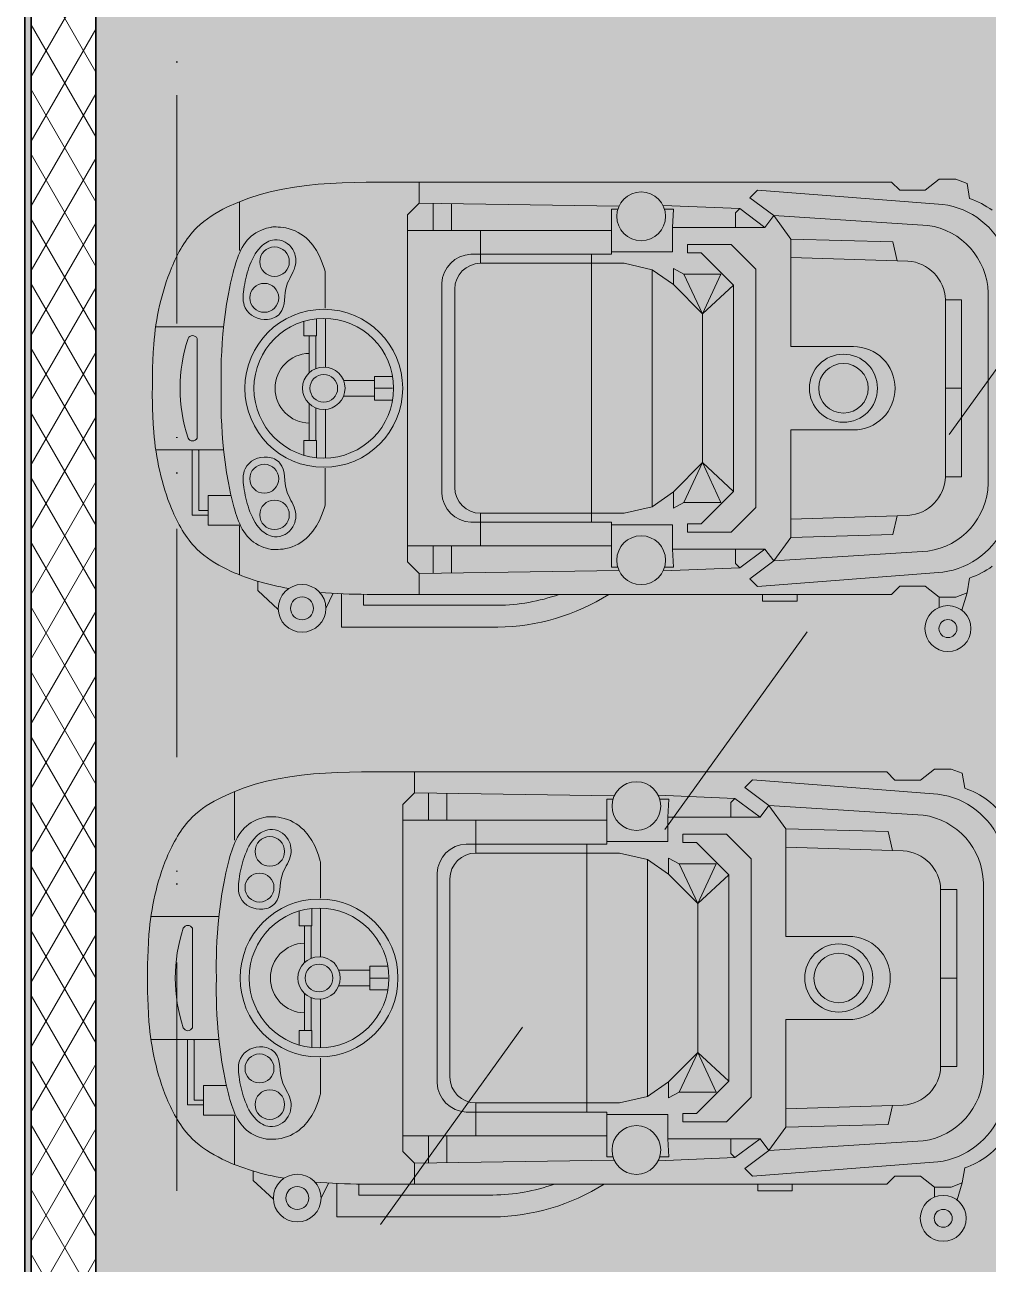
# Model space of a CAD drawing. Header units: millimetres. Extents: x -10605 to 104127, y -15987 to 52426.
# Drawn here: x -235 to 1255, y 22775 to 24690 of the extents above; entities that cross this region are included whole.
import ezdxf
from ezdxf.enums import TextEntityAlignment as Align

# ---------------------------------------------------------------- set-up
doc = ezdxf.new("R2010")
doc.units = ezdxf.units.MM
doc.header["$MEASUREMENT"] = 0
for name, pattern in [('Dot & Dashed', [670.277762, 352.777767, -176.388884, 0, -141.111112]), ('roto_dd', [752.592, 376.296, -376.296]), ('Крупный пунктир', [634.99999, 0, -634.99999])]:
    doc.linetypes.add(name, pattern=pattern)
for name, color, linetype in [('Зоны', 7, 'Continuous'), ('Металлический каркас здания', 7, 'Continuous'), ('Оси', 7, 'Continuous'), ('Стены', 7, 'Continuous'), ('Фасадные панели', 7, 'Continuous')]:
    doc.layers.add(name, color=color, linetype=linetype)
for name, color, linetype, lineweight in [('Зоны_Ном._пера__87', 154, 'Continuous', 0), ('Мебель и  оборудование_Ном._пера__200', 7, 'Continuous', 0), ('Металлический каркас здания_Ном._пера__98', 7, 'Continuous', 25), ('Оси_Ном._пера__200', 7, 'Continuous', 0), ('Паспорта Зон Archicad_Ном._пера__100', 7, 'Continuous', 9), ('Стены _Ном._пера__97', 7, 'Continuous', 35), ('Фасадные панели_Ном._пера__200', 7, 'Continuous', 0), ('Фасадные панели_Ном._пера__97', 7, 'Continuous', 35)]:
    doc.layers.add(name, color=color, linetype=linetype, lineweight=lineweight)
doc.layers.add('Мебель и  оборудование_Ном._пера__196', color=7, linetype='Continuous', lineweight=0, true_color=0xc2585858)
doc.styles.add('РЎР“Р•РќР•Р\xa0РР\xa0_РЎРўРР›Р¬_1', font='arial.ttf')

# ---------------------------------------------------------------- blocks, each defined once
blk = doc.blocks.new('Кладовая уборочного инвентаря_05_29', base_point=(2074.6, 25618))
at = {"layer": 'Зоны_Ном._пера__87', "linetype": 'Continuous', "lineweight": 0, "true_color": 0x001020}
blk.add_hatch(color=168, dxfattribs=at).paths.add_polyline_path([(4125, 28125), (-125, 28125), (-125, 22225), (4125, 22225)])
at = {"layer": 'Паспорта Зон Archicad_Ном._пера__100', "color": 7, "lineweight": 9, "style": 'РЎР“Р•РќР•Р\xa0РР\xa0_РЎРўРР›Р¬_1'}
for tag, p in [('ROOM_NUMBER', (1969.6, 26358.4)), ('ROOM_AREA', (3452.6, 22594.9))]:
    blk.add_attdef(tag, text='', height=300, dxfattribs=at).set_placement(p, align=Align.MIDDLE_CENTER)
blk = doc.blocks.new('Стена_173', base_point=(-225, 22002.5))
at = {"layer": 'Фасадные панели_Ном._пера__200', "color": 7, "linetype": 'Continuous', "lineweight": 0, "flags": 128}
for points in [[(-235, 27997.5), (-235, 22002.5)], [(-225, 22002.5), (-225, 27997.5)]]:
    blk.add_lwpolyline(points, dxfattribs=at)
blk = doc.blocks.new('Стена_174', base_point=(-225, 22002.5))
at = {"layer": 'Фасадные панели', "linetype": 'Continuous', "lineweight": 0, "true_color": 0xffffff}
blk.add_hatch(color=7, dxfattribs=at).paths.add_polyline_path([(-225, 22002.5), (-225, 27997.5), (-235, 27997.5), (-235, 22002.5)])
at = {"layer": 'Фасадные панели_Ном._пера__97', "color": 7, "linetype": 'Continuous', "lineweight": 35, "flags": 128}
for points in [[(-235, 27997.5), (-235, 22002.5)], [(-225, 22002.5), (-225, 27997.5)]]:
    blk.add_lwpolyline(points, dxfattribs=at)
blk = doc.blocks.new('Двутавp К 26020-83 27_4')
at = {"layer": 'Металлический каркас здания_Ном._пера__98', "color": 7, "linetype": 'Крупный пунктир', "lineweight": 25}
blk.add_line((0, 0), (39750, 0), dxfattribs=at)
blk = doc.blocks.new('Стена_415', base_point=(-125, -125))
at = {"layer": 'Стены', "linetype": 'Continuous', "lineweight": 0, "true_color": 0x000000}
h = blk.add_hatch(dxfattribs=at)
h.set_pattern_fill('Batt_Insulation__3_', color=18, style=0, pattern_type=2)
h.set_pattern_definition([(60, (0, 0), (-43.30127, 25), []), (120, (0, 0), (43.30127, 25), [])])
h.paths.add_polyline_path([(-125, 22125), (-125, 28225), (-225, 28225), (-225, 22125)])
at = {"layer": 'Стены _Ном._пера__97', "color": 7, "linetype": 'Continuous', "lineweight": 35, "flags": 128}
for points in [[(-225, 40225), (-225, 21150)], [(-125, 22225), (-125, 28125)]]:
    blk.add_lwpolyline(points, dxfattribs=at)
blk = doc.blocks.new('Стандартный Маркер Сетки_4')
at = {"layer": 'Оси_Ном._пера__200', "color": 7, "linetype": 'Dot & Dashed', "lineweight": 0}
blk.add_line((0, 0), (55187, 0), dxfattribs=at)
at = {"layer": 'Оси_Ном._пера__200', "color": 7, "lineweight": 0, "style": 'РЎР“Р•РќР•Р\xa0РР\xa0_РЎРўРР›Р¬_1'}
blk.add_attdef('AC_MarkerText_1', text='', height=300, rotation=90, dxfattribs=at).set_placement((55368.5, -68.6), align=Align.TOP_CENTER)

msp = doc.modelspace()

# ---------------------------------------------------------------- linework, layer by layer
at = {"layer": 'Зоны_Ном._пера__87', "color": 154, "linetype": 'Continuous', "lineweight": 0, "flags": 128}
msp.add_lwpolyline([(4125, 28125.00005), (-125, 28125.00005), (-125, 22225.00005), (4125, 22225.00005)], close=True, dxfattribs=at)
at = {"layer": 'Мебель и  оборудование_Ном._пера__196', "color": 251, "linetype": 'Continuous', "lineweight": 0, "true_color": 0x585858}
for p, q in [((367.9712, 24446.87088), (1105.40462, 24446.87088)), ((374.90811, 24414.50839), (374.90811, 24446.87088)), ((1105.40462, 24446.87088), (1118.01449, 24434.26101)), ((1157.61768, 24434.26101), (1179.10953, 24451.27022)), ((1179.10953, 24451.27022), (1205.00996, 24451.27022)), ((1205.00996, 24451.27022), (1222.09322, 24444.65734)), ((1222.09322, 24444.65734), (1225.95073, 24421.51227)), ((886.01395, 24422.63659), (897.89454, 24434.51718)), ((923.2008, 24395.01207), (886.01395, 24422.63659)), ((897.89454, 24434.51718), (1184.51048, 24412.42264)), ((1118.01449, 24434.26101), (1157.61768, 24434.26101)), ((96.85429, 24341.07251), (96.85429, 24416.54026)), ((356.90639, 24396.50667), (374.90811, 24414.50839)), ((683.93778, 24409.75601), (374.90811, 24414.50839)), ((396.53254, 24414.17584), (396.53254, 24371.9834)), ((425.10915, 24371.9834), (425.10915, 24413.73638)), ((672.25448, 24404.80293), (672.25448, 24339.16386)), ((682.07084, 24404.80293), (672.25448, 24404.80293)), ((752.01017, 24410.6505), (870.52629, 24405.85032)), ((768.16155, 24404.80293), (754.30245, 24404.80293)), ((766.76351, 24376.78117), (768.16155, 24404.80293)), ((870.52629, 24405.85032), (863.9987, 24399.32273)), ((909.65784, 24376.78117), (870.52629, 24405.85032)), ((356.90639, 24371.9834), (356.90639, 24396.50667)), ((863.9987, 24399.32273), (863.9987, 24376.78117)), ((923.2008, 24395.01207), (909.65784, 24376.78117)), ((1161.60286, 24379.95678), (923.2008, 24395.01207)), ((949.46295, 24358.85308), (923.2008, 24395.01207)), ((672.25448, 24371.9834), (356.90639, 24371.9834)), ((356.90639, 24371.9834), (356.90639, 24128.26184)), ((469.79412, 24321.35682), (469.79412, 24371.9834)), ((909.65784, 24376.78117), (766.76351, 24376.78117)), ((766.76351, 24339.16386), (766.76351, 24376.78117)), ((789.84771, 24337.55105), (789.84771, 24350.60229)), ((789.84771, 24350.60229), (857.35416, 24350.60229)), ((857.35416, 24350.60229), (895.60781, 24312.34864)), ((949.46295, 24192.55259), (949.46295, 24358.85308)), ((1107.30187, 24354.46742), (949.46295, 24358.85308)), ((1114.27123, 24325.29512), (1107.30187, 24354.46742)), ((454.81853, 24335.38097), (672.25448, 24335.38097)), ((641.54089, 24335.38097), (641.54089, 24128.26184)), ((672.25448, 24339.16386), (766.76351, 24339.16386)), ((672.25448, 24335.38097), (672.25448, 24339.16386)), ((810.99973, 24337.55105), (789.84771, 24337.55105)), ((860.9545, 24287.59628), (810.99973, 24337.55105)), ((949.46295, 24330.40883), (1130.76647, 24324.7833)), ((691.90147, 24321.35682), (469.79412, 24321.35682)), ((735.13534, 24311.45991), (691.90147, 24321.35682)), ((767.95142, 24288.54074), (735.13534, 24311.45991)), ((735.14645, 24128.26184), (735.14645, 24311.45991)), ((767.95142, 24288.54074), (767.95142, 24313.54347)), ((767.95142, 24313.54347), (784.09901, 24304.68833)), ((895.60781, 24312.34864), (895.60781, 24128.26184)), ((229.58653, 24251.87828), (229.58653, 24307.64411)), ((409.89176, 24128.26184), (409.89176, 24290.4542)), ((813.26886, 24243.2233), (767.95142, 24288.54074)), ((784.09901, 24304.68833), (813.26886, 24243.2233)), ((784.09901, 24304.68833), (841.39692, 24304.68833)), ((841.39692, 24304.68833), (813.26886, 24243.2233)), ((429.81757, 24281.38027), (429.81757, 24128.26184)), ((813.26886, 24243.2233), (860.9545, 24287.59628)), ((860.9545, 24128.26184), (860.9545, 24287.59628)), ((1254.78411, 24128.26184), (1254.78411, 24275.57774)), ((1188.65535, 24128.26184), (1188.65535, 24265.10735)), ((1188.65535, 24265.10735), (1213.45363, 24265.10735)), ((1213.45363, 24265.10735), (1213.45363, 24128.26184)), ((196.74799, 24209.13409), (196.74799, 24231.84659)), ((216.18381, 24235.70052), (216.18381, 24209.13409)), ((229.80664, 24160.99591), (229.80664, 24236.25604)), ((813.26886, 24128.26184), (813.26886, 24243.2233)), ((72.49736, 24223.37134), (-32.81322, 24223.37134)), ((31.52599, 24128.26184), (31.52599, 24205.16244)), ((216.18381, 24209.13409), (196.74799, 24209.13409)), ((204.88795, 24209.13409), (204.88795, 24152.16012)), ((215.20826, 24209.13409), (204.88795, 24209.13409)), ((215.20826, 24158.74182), (215.20826, 24209.13409)), ((1046.43759, 24192.55259), (949.46295, 24192.55259)), ((257.82696, 24140.47067), (305.7597, 24140.47067)), ((305.7597, 24128.26184), (305.7597, 24146.65344)), ((305.7597, 24146.65344), (333.83189, 24146.65344)), ((305.7597, 24140.47067), (305.7597, 24128.26184)), ((31.52599, 24128.26184), (31.52599, 24051.36124)), ((333.83189, 24128.26184), (305.7597, 24128.26184)), ((305.7597, 24116.053), (305.7597, 24128.26184)), ((333.83189, 24128.26184), (305.7597, 24128.26184)), ((305.7597, 24128.26184), (305.7597, 24109.87024)), ((356.90639, 23884.54028), (356.90639, 24128.26184)), ((409.89176, 24128.26184), (409.89176, 23966.06948)), ((429.81757, 23975.14341), (429.81757, 24128.26184)), ((641.54089, 23921.1427), (641.54089, 24128.26184)), ((735.14645, 24128.26184), (735.14645, 23945.06377)), ((813.26886, 24128.26184), (813.26886, 24013.30037)), ((860.9545, 24128.26184), (860.9545, 23968.9274)), ((895.60781, 23944.17503), (895.60781, 24128.26184)), ((1213.45363, 24128.26184), (1188.65535, 24128.26184)), ((1188.65535, 24128.26184), (1188.65535, 23991.41633)), ((1213.45363, 24128.26184), (1188.65535, 24128.26184)), ((1213.45363, 23991.41633), (1213.45363, 24128.26184)), ((1254.78411, 24128.26184), (1254.78411, 23980.94594)), ((204.88795, 24047.38959), (204.88795, 24104.36355)), ((215.20826, 24097.78185), (215.20826, 24047.38959)), ((257.82696, 24116.053), (305.7597, 24116.053)), ((305.7597, 24109.87024), (333.83189, 24109.87024)), ((229.80664, 24095.52777), (229.80664, 24020.26764)), ((1046.43759, 24063.97109), (949.46295, 24063.97109)), ((949.46295, 24063.97109), (949.46295, 23897.6706)), ((216.18381, 24047.38959), (196.74799, 24047.38959)), ((196.74799, 24047.38959), (196.74799, 24024.67708)), ((215.20826, 24047.38959), (204.88795, 24047.38959)), ((216.18381, 24020.82316), (216.18381, 24047.38959)), ((72.49736, 24033.15234), (-32.81322, 24033.15234)), ((23.89707, 24033.15234), (23.89707, 23932.09601)), ((34.38721, 24032.29501), (32.21684, 24033.15234)), ((34.38721, 23939.46191), (34.38721, 24032.29501)), ((229.58653, 24004.6454), (229.58653, 23948.87956)), ((813.26886, 24013.30037), (767.95142, 23967.98293)), ((784.09901, 23951.83534), (813.26886, 24013.30037)), ((813.26886, 24013.30037), (860.9545, 23968.9274)), ((841.39692, 23951.83534), (813.26886, 24013.30037)), ((1188.65535, 23991.41633), (1213.45363, 23991.41633)), ((767.95142, 23967.98293), (735.13534, 23945.06377)), ((767.95142, 23967.98293), (767.95142, 23942.98021)), ((860.9545, 23968.9274), (810.99973, 23918.97263)), ((84.00608, 23962.38217), (48.85638, 23962.38217)), ((48.85638, 23962.38217), (48.85638, 23916.54166)), ((735.13534, 23945.06377), (691.90147, 23935.16686)), ((767.95142, 23942.98021), (784.09901, 23951.83534)), ((784.09901, 23951.83534), (841.39692, 23951.83534)), ((857.35416, 23905.92138), (895.60781, 23944.17503)), ((23.89707, 23932.09601), (48.49465, 23932.09601)), ((48.85638, 23939.46191), (34.38721, 23939.46191)), ((691.90147, 23935.16686), (469.79412, 23935.16686)), ((469.79412, 23935.16686), (469.79412, 23884.54028)), ((949.46295, 23926.11484), (1130.76647, 23931.74038)), ((1114.27123, 23931.22856), (1107.30187, 23902.05626)), ((48.85638, 23916.54166), (96.85429, 23916.54166)), ((96.85429, 23915.45117), (96.85429, 23839.98341)), ((454.81853, 23921.1427), (672.25448, 23921.1427)), ((672.25448, 23921.1427), (672.25448, 23917.35982)), ((672.25448, 23851.72075), (672.25448, 23917.35982)), ((672.25448, 23917.35982), (766.76351, 23917.35982)), ((766.76351, 23917.35982), (766.76351, 23879.74251)), ((810.99973, 23918.97263), (789.84771, 23918.97263)), ((789.84771, 23918.97263), (789.84771, 23905.92138)), ((789.84771, 23905.92138), (857.35416, 23905.92138)), ((949.46295, 23897.6706), (923.2008, 23861.5116)), ((1107.30187, 23902.05626), (949.46295, 23897.6706)), ((672.25448, 23884.54028), (356.90639, 23884.54028)), ((356.90639, 23884.54028), (356.90639, 23860.017)), ((396.53254, 23842.34783), (396.53254, 23884.54028)), ((425.10915, 23884.54028), (425.10915, 23842.7873)), ((909.65784, 23879.74251), (766.76351, 23879.74251)), ((766.76351, 23879.74251), (768.16155, 23851.72075)), ((863.9987, 23857.20095), (863.9987, 23879.74251)), ((909.65784, 23879.74251), (870.52629, 23850.67336)), ((923.2008, 23861.5116), (909.65784, 23879.74251)), ((1161.60286, 23876.56689), (923.2008, 23861.5116)), ((356.90639, 23860.017), (374.90811, 23842.01528)), ((682.07084, 23851.72075), (672.25448, 23851.72075)), ((752.01017, 23845.87317), (870.52629, 23850.67336)), ((768.16155, 23851.72075), (754.30245, 23851.72075)), ((870.52629, 23850.67336), (863.9987, 23857.20095)), ((923.2008, 23861.5116), (886.01395, 23833.88709)), ((125.5346, 23815.52356), (125.5346, 23829.95578)), ((683.93778, 23846.76767), (374.90811, 23842.01528)), ((374.90811, 23842.01528), (374.90811, 23809.65279)), ((886.01395, 23833.88709), (897.89454, 23822.0065)), ((897.89454, 23822.0065), (1184.51048, 23844.10104)), ((1222.09322, 23811.86634), (1225.95073, 23835.0114)), ((156.93746, 23786.24545), (125.5346, 23815.52356)), ((241.8276, 23811.3612), (230.62592, 23788.13203)), ((254.93129, 23810.71327), (254.93129, 23759.11101)), ((288.66459, 23809.79565), (288.66459, 23792.84432)), ((1105.40462, 23809.65279), (1118.01449, 23822.26266)), ((1118.01449, 23822.26266), (1157.61768, 23822.26266)), ((1157.61768, 23822.26266), (1179.10953, 23805.25346)), ((1205.00996, 23805.25346), (1222.09322, 23811.86634)), ((1222.09322, 23811.86634), (1213.97507, 23785.26295)), ((288.66459, 23792.84432), (496.37365, 23792.84432)), ((367.9712, 23809.65279), (1105.40462, 23809.65279)), ((906.00792, 23799.19432), (906.00792, 23809.65279)), ((906.00792, 23809.65279), (959.18842, 23809.65279)), ((959.18842, 23799.19432), (906.00792, 23799.19432)), ((959.18842, 23809.65279), (959.18842, 23799.19432)), ((1179.10953, 23805.25346), (1205.00996, 23805.25346)), ((1179.10953, 23805.25346), (1179.10953, 23789.73619)), ((254.93129, 23759.11101), (496.56232, 23759.11101)), ((360.64482, 23535.41714), (1098.07824, 23535.41714)), ((367.58173, 23503.05464), (367.58173, 23535.41714)), ((878.68757, 23511.18284), (890.56816, 23523.06343)), ((890.56816, 23523.06343), (1177.1841, 23500.96889)), ((1098.07824, 23535.41714), (1110.68811, 23522.80727)), ((1110.68811, 23522.80727), (1150.2913, 23522.80727)), ((1150.2913, 23522.80727), (1171.78315, 23539.81647)), ((1171.78315, 23539.81647), (1197.68358, 23539.81647)), ((1197.68358, 23539.81647), (1214.76684, 23533.20359)), ((1214.76684, 23533.20359), (1218.62435, 23510.05853)), ((89.52791, 23429.61876), (89.52791, 23505.08651)), ((915.87442, 23483.55832), (878.68757, 23511.18284)), ((349.58001, 23485.05293), (367.58173, 23503.05464)), ((349.58001, 23460.52965), (349.58001, 23485.05293)), ((676.6114, 23498.30226), (367.58173, 23503.05464)), ((389.20616, 23502.72209), (389.20616, 23460.52965)), ((417.78277, 23460.52965), (417.78277, 23502.28263)), ((664.92811, 23493.34918), (664.92811, 23427.71011)), ((674.74446, 23493.34918), (664.92811, 23493.34918)), ((744.68379, 23499.19675), (863.19991, 23494.39657)), ((760.83517, 23493.34918), (746.97607, 23493.34918)), ((759.43713, 23465.32742), (760.83517, 23493.34918)), ((863.19991, 23494.39657), (856.67233, 23487.86898)), ((856.67233, 23487.86898), (856.67233, 23465.32742)), ((902.33147, 23465.32742), (863.19991, 23494.39657)), ((902.33147, 23465.32742), (759.43713, 23465.32742)), ((759.43713, 23427.71011), (759.43713, 23465.32742)), ((915.87442, 23483.55832), (902.33147, 23465.32742)), ((1154.27649, 23468.50304), (915.87442, 23483.55832)), ((942.13657, 23447.39933), (915.87442, 23483.55832)), ((664.92811, 23460.52965), (349.58001, 23460.52965)), ((349.58001, 23460.52965), (349.58001, 23216.80809)), ((462.46774, 23409.90307), (462.46774, 23460.52965)), ((942.13657, 23281.09884), (942.13657, 23447.39933)), ((1099.97549, 23443.01367), (942.13657, 23447.39933)), ((664.92811, 23427.71011), (759.43713, 23427.71011)), ((664.92811, 23423.92722), (664.92811, 23427.71011)), ((782.52133, 23426.0973), (782.52133, 23439.14854)), ((782.52133, 23439.14854), (850.02778, 23439.14854)), ((850.02778, 23439.14854), (888.28143, 23400.89489)), ((1106.94486, 23413.84137), (1099.97549, 23443.01367)), ((447.49215, 23423.92722), (664.92811, 23423.92722)), ((684.57509, 23409.90307), (462.46774, 23409.90307)), ((634.21451, 23423.92722), (634.21451, 23216.80809)), ((727.80896, 23400.00616), (684.57509, 23409.90307)), ((803.67335, 23426.0973), (782.52133, 23426.0973)), ((853.62812, 23376.14253), (803.67335, 23426.0973)), ((942.13657, 23418.95508), (1123.44009, 23413.32955)), ((222.26016, 23340.42453), (222.26016, 23396.19036)), ((760.62504, 23377.08699), (727.80896, 23400.00616)), ((727.82007, 23216.80809), (727.82007, 23400.00616)), ((760.62504, 23377.08699), (760.62504, 23402.08972)), ((760.62504, 23402.08972), (776.77263, 23393.23459)), ((776.77263, 23393.23459), (805.94248, 23331.76955)), ((776.77263, 23393.23459), (834.07055, 23393.23459)), ((834.07055, 23393.23459), (805.94248, 23331.76955)), ((888.28143, 23400.89489), (888.28143, 23216.80809)), ((402.56538, 23216.80809), (402.56538, 23379.00045)), ((422.49119, 23369.92652), (422.49119, 23216.80809)), ((805.94248, 23331.76955), (760.62504, 23377.08699)), ((805.94248, 23331.76955), (853.62812, 23376.14253)), ((853.62812, 23216.80809), (853.62812, 23376.14253)), ((1181.32897, 23216.80809), (1181.32897, 23353.6536)), ((1181.32897, 23353.6536), (1206.12725, 23353.6536)), ((1206.12725, 23353.6536), (1206.12725, 23216.80809)), ((1247.45773, 23216.80809), (1247.45773, 23364.12399)), ((805.94248, 23216.80809), (805.94248, 23331.76955)), ((65.17098, 23311.91759), (-40.1396, 23311.91759)), ((189.42161, 23297.68034), (189.42161, 23320.39285)), ((208.85743, 23324.24677), (208.85743, 23297.68034)), ((222.48026, 23249.54216), (222.48026, 23324.80229)), ((24.19961, 23216.80809), (24.19961, 23293.70869)), ((208.85743, 23297.68034), (189.42161, 23297.68034)), ((197.56157, 23297.68034), (197.56157, 23240.70637)), ((207.88188, 23297.68034), (197.56157, 23297.68034)), ((207.88188, 23247.28808), (207.88188, 23297.68034)), ((1039.11121, 23281.09884), (942.13657, 23281.09884)), ((298.43332, 23216.80809), (298.43332, 23235.19969)), ((298.43332, 23235.19969), (326.50551, 23235.19969)), ((24.19961, 23216.80809), (24.19961, 23139.90749)), ((250.50058, 23229.01692), (298.43332, 23229.01692)), ((298.43332, 23229.01692), (298.43332, 23216.80809)), ((326.50551, 23216.80809), (298.43332, 23216.80809)), ((298.43332, 23204.59926), (298.43332, 23216.80809)), ((326.50551, 23216.80809), (298.43332, 23216.80809)), ((298.43332, 23216.80809), (298.43332, 23198.41649)), ((349.58001, 22973.08653), (349.58001, 23216.80809)), ((402.56538, 23216.80809), (402.56538, 23054.61573)), ((422.49119, 23063.68966), (422.49119, 23216.80809)), ((634.21451, 23009.68896), (634.21451, 23216.80809)), ((727.82007, 23216.80809), (727.82007, 23033.61002)), ((805.94248, 23216.80809), (805.94248, 23101.84663)), ((853.62812, 23216.80809), (853.62812, 23057.47365)), ((888.28143, 23032.72129), (888.28143, 23216.80809)), ((1206.12725, 23216.80809), (1181.32897, 23216.80809)), ((1181.32897, 23216.80809), (1181.32897, 23079.96258)), ((1206.12725, 23216.80809), (1181.32897, 23216.80809)), ((1206.12725, 23079.96258), (1206.12725, 23216.80809)), ((1247.45773, 23216.80809), (1247.45773, 23069.49219)), ((250.50058, 23204.59926), (298.43332, 23204.59926)), ((298.43332, 23198.41649), (326.50551, 23198.41649)), ((197.56157, 23135.93584), (197.56157, 23192.90981)), ((207.88188, 23186.3281), (207.88188, 23135.93584)), ((222.48026, 23184.07402), (222.48026, 23108.81389)), ((1039.11121, 23152.51734), (942.13657, 23152.51734)), ((942.13657, 23152.51734), (942.13657, 22986.21685)), ((65.17098, 23121.69859), (-40.1396, 23121.69859)), ((16.57069, 23121.69859), (16.57069, 23020.64227)), ((27.06083, 23120.84126), (24.89046, 23121.69859)), ((27.06083, 23028.00816), (27.06083, 23120.84126)), ((208.85743, 23135.93584), (189.42161, 23135.93584)), ((189.42161, 23135.93584), (189.42161, 23113.22333)), ((207.88188, 23135.93584), (197.56157, 23135.93584)), ((208.85743, 23109.36941), (208.85743, 23135.93584)), ((805.94248, 23101.84663), (760.62504, 23056.52919)), ((776.77263, 23040.38159), (805.94248, 23101.84663)), ((805.94248, 23101.84663), (853.62812, 23057.47365)), ((834.07055, 23040.38159), (805.94248, 23101.84663)), ((222.26016, 23093.19165), (222.26016, 23037.42582)), ((1181.32897, 23079.96258), (1206.12725, 23079.96258)), ((76.67971, 23050.92842), (41.53, 23050.92842)), ((41.53, 23050.92842), (41.53, 23005.08791)), ((760.62504, 23056.52919), (727.80896, 23033.61002)), ((760.62504, 23056.52919), (760.62504, 23031.52646)), ((853.62812, 23057.47365), (803.67335, 23007.51888)), ((41.53, 23028.00816), (27.06083, 23028.00816)), ((727.80896, 23033.61002), (684.57509, 23023.71311)), ((760.62504, 23031.52646), (776.77263, 23040.38159)), ((776.77263, 23040.38159), (834.07055, 23040.38159)), ((850.02778, 22994.46763), (888.28143, 23032.72129)), ((16.57069, 23020.64227), (41.16827, 23020.64227)), ((447.49215, 23009.68896), (664.92811, 23009.68896)), ((684.57509, 23023.71311), (462.46774, 23023.71311)), ((462.46774, 23023.71311), (462.46774, 22973.08653)), ((664.92811, 23009.68896), (664.92811, 23005.90607)), ((664.92811, 22940.267), (664.92811, 23005.90607)), ((664.92811, 23005.90607), (759.43713, 23005.90607)), ((759.43713, 23005.90607), (759.43713, 22968.28876)), ((803.67335, 23007.51888), (782.52133, 23007.51888)), ((782.52133, 23007.51888), (782.52133, 22994.46763)), ((942.13657, 23014.66109), (1123.44009, 23020.28663)), ((1106.94486, 23019.77481), (1099.97549, 22990.60251)), ((41.53, 23005.08791), (89.52791, 23005.08791)), ((89.52791, 23003.99742), (89.52791, 22928.52967)), ((782.52133, 22994.46763), (850.02778, 22994.46763)), ((942.13657, 22986.21685), (915.87442, 22950.05786)), ((1099.97549, 22990.60251), (942.13657, 22986.21685)), ((664.92811, 22973.08653), (349.58001, 22973.08653)), ((349.58001, 22973.08653), (349.58001, 22948.56325)), ((389.20616, 22930.89408), (389.20616, 22973.08653)), ((417.78277, 22973.08653), (417.78277, 22931.33355)), ((902.33147, 22968.28876), (759.43713, 22968.28876)), ((759.43713, 22968.28876), (760.83517, 22940.267)), ((856.67233, 22945.7472), (856.67233, 22968.28876)), ((902.33147, 22968.28876), (863.19991, 22939.21961)), ((915.87442, 22950.05786), (902.33147, 22968.28876)), ((349.58001, 22948.56325), (367.58173, 22930.56154)), ((915.87442, 22950.05786), (878.68757, 22922.43334)), ((1154.27649, 22965.11314), (915.87442, 22950.05786)), ((676.6114, 22935.31392), (367.58173, 22930.56154)), ((367.58173, 22930.56154), (367.58173, 22898.19904)), ((674.74446, 22940.267), (664.92811, 22940.267)), ((744.68379, 22934.41942), (863.19991, 22939.21961)), ((760.83517, 22940.267), (746.97607, 22940.267)), ((863.19991, 22939.21961), (856.67233, 22945.7472)), ((890.56816, 22910.55275), (1177.1841, 22932.64729)), ((118.20822, 22904.06981), (118.20822, 22918.50203)), ((878.68757, 22922.43334), (890.56816, 22910.55275)), ((1098.07824, 22898.19904), (1110.68811, 22910.80891)), ((1110.68811, 22910.80891), (1150.2913, 22910.80891)), ((1150.2913, 22910.80891), (1171.78315, 22893.79971)), ((1214.76684, 22900.41259), (1218.62435, 22923.55765)), ((149.61108, 22874.7917), (118.20822, 22904.06981)), ((234.50122, 22899.90745), (223.29954, 22876.67828)), ((247.60491, 22899.25952), (247.60491, 22847.65726)), ((281.33822, 22898.3419), (281.33822, 22881.39057)), ((360.64482, 22898.19904), (1098.07824, 22898.19904)), ((898.68154, 22887.74057), (898.68154, 22898.19904)), ((898.68154, 22898.19904), (951.86204, 22898.19904)), ((951.86204, 22898.19904), (951.86204, 22887.74057)), ((1171.78315, 22893.79971), (1197.68358, 22893.79971)), ((1171.78315, 22893.79971), (1171.78315, 22878.28244)), ((1197.68358, 22893.79971), (1214.76684, 22900.41259)), ((1214.76684, 22900.41259), (1206.64869, 22873.8092)), ((281.33822, 22881.39057), (489.04727, 22881.39057)), ((951.86204, 22887.74057), (898.68154, 22887.74057)), ((247.60491, 22847.65726), (489.23594, 22847.65726))]:
    msp.add_line(p, q, dxfattribs=at)
for centre, radius in [((718.18665, 24394.0184), 37.69161), ((151.26528, 24323.87177), 22.84548), ((135.33112, 24268.02635), 22.3912), ((227.38778, 24128.26184), 122.0348), ((227.38778, 24128.26184), 122.0348), ((227.38778, 24128.26184), 108.02129), ((227.38778, 24128.26184), 108.02129), ((1031.03532, 24128.26184), 52.63401), ((1031.03532, 24128.26184), 52.63401), ((1031.03532, 24128.26184), 38.31959), ((1031.03532, 24128.26184), 38.31959), ((135.33112, 23988.49733), 22.3912), ((151.26528, 23932.65191), 22.84548), ((718.18665, 23862.50527), 37.69161), ((193.75754, 23788.13203), 36.86838), ((193.75754, 23788.13203), 17.69852), ((1192.61364, 23756.87858), 35.52441), ((1192.61364, 23756.87858), 13.86793), ((710.86027, 23482.56465), 37.69161), ((143.9389, 23412.41802), 22.84548), ((128.00474, 23356.5726), 22.3912), ((220.0614, 23216.80809), 122.0348), ((220.0614, 23216.80809), 122.0348), ((220.0614, 23216.80809), 108.02129), ((220.0614, 23216.80809), 108.02129), ((1023.70894, 23216.80809), 52.63401), ((1023.70894, 23216.80809), 52.63401), ((1023.70894, 23216.80809), 38.31959), ((1023.70894, 23216.80809), 38.31959), ((128.00474, 23077.04358), 22.3912), ((143.9389, 23021.19816), 22.84548), ((710.86027, 22951.05153), 37.69161), ((186.43116, 22876.67828), 36.86838), ((186.43116, 22876.67828), 17.69852), ((1185.28726, 22845.42483), 35.52441), ((1185.28726, 22845.42483), 13.86793)]:
    msp.add_circle(centre, radius, dxfattribs=at)
for centre, radius, start, end in [((1168.79009, 24291.44329), 121.99645, 21.65371595, 82.59631675), ((1182.47209, 24293.89742), 134.81819, 54.26055719, 71.18591605), ((1146.6757, 24272.84912), 108.14284, 1.44582074, 82.06602183), ((457.16334, 24288.10939), 47.3297, 92.83970995, 177.16029005), ((469.84767, 24281.32672), 40.03014, 90.07664418, 179.92335582), ((1126.73816, 24262.95999), 61.95441, 1.98629288, 86.27197332), ((251.56411, 24128.28152), 246.44435, 161.82257537, 180.00457486), ((24.47227, 24201.89035), 7.7757, 24.8857009, 155.1142991), ((205.99138, 24128.26184), 53.92343, 91.17251608, 180), ((1046.86772, 24128.69197), 63.86207, 359.61409179, 90.38590821), ((227.38778, 24128.26184), 32.82332, 0, 180), ((227.38778, 24128.26184), 21.3964, 0, 180), ((251.56411, 24128.24216), 246.44435, 179.99542514, 198.17742463), ((205.99138, 24128.26184), 53.92343, 180, 268.82748392), ((227.38778, 24128.26184), 32.82332, 180, 0), ((227.38778, 24128.26184), 21.3964, 180, 0), ((1046.86772, 24127.83171), 63.86207, 269.61409179, 0.38590821), ((24.47227, 24054.63332), 7.7757, 204.8857009, 335.1142991), ((1126.73816, 23993.56369), 61.95441, 273.72802668, 358.01370712), ((457.16334, 23968.41428), 47.3297, 182.83970995, 267.16029005), ((469.84767, 23975.19696), 40.03014, 180.07664418, 269.92335582), ((1146.6757, 23983.67456), 108.14284, 277.93397817, 358.55417926), ((1168.79009, 23965.08039), 121.99645, 277.40368325, 338.34628405), ((1182.47209, 23962.62626), 134.81819, 288.81408395, 305.73944281), ((492.97621, 24088.34761), 295.52282, 270.65870851, 289.42858274), ((492.97621, 24088.34761), 329.25613, 270.62405319, 302.17369199), ((1175.14571, 23382.44367), 134.81819, 54.26055719, 71.18591605), ((1161.46372, 23379.98954), 121.99645, 21.65371595, 82.59631675), ((1194.63147, 23412.94717), 98.69771, 24.8345528, 53.09894119), ((1139.34932, 23361.39537), 108.14284, 1.44582074, 82.06602183), ((449.83696, 23376.65564), 47.3297, 92.83970995, 177.16029005), ((462.52129, 23369.87297), 40.03014, 90.07664418, 179.92335582), ((1119.41178, 23351.50624), 61.95441, 1.98629288, 86.27197332), ((244.23773, 23216.82777), 246.44435, 161.82257537, 180.00457486), ((17.14589, 23290.4366), 7.7757, 24.8857009, 155.1142991), ((1039.54134, 23217.23822), 63.86207, 359.61409179, 90.38590821), ((198.665, 23216.80809), 53.92343, 91.17251608, 180), ((220.0614, 23216.80809), 32.82332, 0, 180), ((220.0614, 23216.80809), 21.3964, 0, 180), ((244.23773, 23216.78841), 246.44435, 179.99542514, 198.17742463), ((198.665, 23216.80809), 53.92343, 180, 268.82748392), ((220.0614, 23216.80809), 32.82332, 180, 0), ((220.0614, 23216.80809), 21.3964, 180, 0), ((1039.54134, 23216.37796), 63.86207, 269.61409179, 0.38590821), ((17.14589, 23143.17958), 7.7757, 204.8857009, 335.1142991), ((462.52129, 23063.74321), 40.03014, 180.07664418, 269.92335582), ((1119.41178, 23082.10994), 61.95441, 273.72802668, 358.01370712), ((1139.34932, 23072.22081), 108.14284, 277.93397817, 358.55417926), ((449.83696, 23056.96054), 47.3297, 182.83970995, 267.16029005), ((1161.46372, 23053.62664), 121.99645, 277.40368325, 338.34628405), ((1194.63147, 23020.66901), 98.69771, 306.90105881, 335.1654472), ((1175.14571, 23051.17251), 134.81819, 288.81408395, 305.73944281), ((485.64983, 23176.89386), 295.52282, 270.65870851, 289.42858274), ((485.64983, 23176.89386), 329.25613, 270.62405319, 302.17369199)]:
    msp.add_arc(centre, radius, start, end, dxfattribs=at)
for points, knots in [([(-37.6838, 24128.39981), (-37.6838, 24128.39981), (-38.30007, 24162.34176), (-35.57452, 24196.12035), (-32.29948, 24236.70889), (-23.712, 24276.70029), (-8.07189, 24314.25663), (1.49417, 24337.22745), (13.74313, 24359.21474), (31.30687, 24376.76259), (44.56777, 24390.0115), (60.6935, 24399.80328), (77.56128, 24408.01558), (166.28732, 24451.21302), (268.53391, 24446.74132), (367.9712, 24446.87088)], [0, 0, 0, 0, 1, 1, 1, 2, 2, 2, 3, 3, 3, 4, 4, 4, 5, 5, 5, 5]), ([(146.58912, 24377.41108), (146.58912, 24377.41108), (133.47596, 24375.15191), (122.36273, 24368.43093), (101.56582, 24355.85353), (93.36746, 24331.04451), (87.18503, 24307.18352), (64.56316, 24219.87475), (68.76001, 24128.26184), (68.76001, 24128.26184)], [0, 0, 0, 0, 1, 1, 1, 2, 2, 2, 3, 3, 3, 3]), ([(229.58653, 24307.64411), (229.58653, 24307.64411), (223.61806, 24337.12188), (203.66296, 24357.07977), (194.07899, 24366.66508), (181.99833, 24373.47904), (168.69627, 24376.0703), (157.79948, 24378.19301), (146.58912, 24377.41108), (146.58912, 24377.41108)], [0, 0, 0, 0, 1, 1, 1, 2, 2, 2, 3, 3, 3, 3]), ([(182.87325, 24315.74462), (185.36641, 24324.78529), (184.36979, 24334.46006), (179.61773, 24342.51222), (173.68466, 24352.56554), (162.62683, 24358.80657), (151.04151, 24357.70464), (142.96361, 24356.93632), (135.84702, 24352.59766), (130.0615, 24346.85291), (121.18606, 24338.04003), (115.71428, 24326.5095), (111.61356, 24314.65945), (107.83717, 24303.74667), (105.29267, 24292.45282), (103.65562, 24281.01908), (102.27871, 24271.40225), (101.69606, 24261.50551), (105.82597, 24252.80458), (111.91058, 24239.98548), (126.31136, 24233.42379), (140.5515, 24234.71837), (147.87805, 24235.38442), (154.78894, 24238.30056), (159.50882, 24243.89628), (169.27754, 24255.47775), (165.41155, 24272.71576), (170.14907, 24287.34572), (173.36182, 24297.26704), (180.1042, 24305.70352), (182.87325, 24315.74462)], [0, 0, 0, 0, 1, 1, 1, 2, 2, 2, 3, 3, 3, 4, 4, 4, 5, 5, 5, 6, 6, 6, 7, 7, 7, 8, 8, 8, 9, 9, 9, 10, 10, 10, 10]), ([(-37.6838, 24128.39981), (-37.6838, 24128.39981), (-38.41974, 24094.31502), (-35.57452, 24060.40333), (-32.17347, 24019.86679), (-23.61045, 23979.82894), (-8.07189, 23942.26705), (1.44469, 23919.2623), (13.65398, 23897.248), (31.30687, 23879.76108), (44.62031, 23866.57282), (60.69051, 23856.70472), (77.56128, 23848.5081), (107.75435, 23833.83887), (140.27188, 23824.53339), (173.33325, 23818.8261)], [0, 0, 0, 0, 1, 1, 1, 2, 2, 2, 3, 3, 3, 4, 4, 4, 5, 5, 5, 5]), ([(146.58912, 23879.1126), (146.58912, 23879.1126), (133.47596, 23881.37177), (122.36273, 23888.09275), (101.56582, 23900.67015), (93.36746, 23925.47917), (87.18503, 23949.34016), (64.56316, 24036.64893), (68.76001, 24128.26184), (68.76001, 24128.26184)], [0, 0, 0, 0, 1, 1, 1, 2, 2, 2, 3, 3, 3, 3]), ([(182.87325, 23940.77906), (185.36641, 23931.73839), (184.36979, 23922.06361), (179.61773, 23914.01146), (173.68466, 23903.95813), (162.62683, 23897.71711), (151.04151, 23898.81903), (142.96361, 23899.58736), (135.84702, 23903.92601), (130.0615, 23909.67076), (121.18606, 23918.48365), (115.71428, 23930.01417), (111.61356, 23941.86423), (107.83717, 23952.77701), (105.29267, 23964.07086), (103.65562, 23975.50459), (102.27871, 23985.12143), (101.69606, 23995.01817), (105.82597, 24003.71909), (111.91058, 24016.5382), (126.31136, 24023.09988), (140.5515, 24021.80531), (147.87805, 24021.13925), (154.78894, 24018.22311), (159.50882, 24012.62739), (169.27754, 24001.04593), (165.41155, 23983.80792), (170.14907, 23969.17796), (173.36182, 23959.25664), (180.1042, 23950.82015), (182.87325, 23940.77906)], [0, 0, 0, 0, 1, 1, 1, 2, 2, 2, 3, 3, 3, 4, 4, 4, 5, 5, 5, 6, 6, 6, 7, 7, 7, 8, 8, 8, 9, 9, 9, 10, 10, 10, 10]), ([(229.58653, 23948.87956), (229.58653, 23948.87956), (223.61806, 23919.4018), (203.66296, 23899.4439), (194.07899, 23889.85859), (181.99833, 23883.04463), (168.69627, 23880.45338), (157.79948, 23878.33067), (146.58912, 23879.1126), (146.58912, 23879.1126)], [0, 0, 0, 0, 1, 1, 1, 2, 2, 2, 3, 3, 3, 3]), ([(-45.01018, 23216.94606), (-45.01018, 23216.94606), (-45.62645, 23250.88801), (-42.9009, 23284.6666), (-39.62586, 23325.25514), (-31.03838, 23365.24654), (-15.39827, 23402.80288), (-5.83221, 23425.7737), (6.41675, 23447.76099), (23.98049, 23465.30884), (37.24139, 23478.55775), (53.36713, 23488.34953), (70.2349, 23496.56183), (158.96094, 23539.75927), (261.20753, 23535.28757), (360.64482, 23535.41714)], [0, 0, 0, 0, 1, 1, 1, 2, 2, 2, 3, 3, 3, 4, 4, 4, 5, 5, 5, 5]), ([(139.26274, 23465.95733), (139.26274, 23465.95733), (126.14958, 23463.69816), (115.03635, 23456.97718), (94.23944, 23444.39978), (86.04108, 23419.59076), (79.85865, 23395.72977), (57.23678, 23308.421), (61.43363, 23216.80809), (61.43363, 23216.80809)], [0, 0, 0, 0, 1, 1, 1, 2, 2, 2, 3, 3, 3, 3]), ([(222.26016, 23396.19036), (222.26016, 23396.19036), (216.29168, 23425.66813), (196.33658, 23445.62602), (186.75261, 23455.21134), (174.67195, 23462.0253), (161.36989, 23464.61655), (150.4731, 23466.73926), (139.26274, 23465.95733), (139.26274, 23465.95733)], [0, 0, 0, 0, 1, 1, 1, 2, 2, 2, 3, 3, 3, 3]), ([(175.54687, 23404.29087), (178.04003, 23413.33154), (177.04341, 23423.00632), (172.29135, 23431.05847), (166.35828, 23441.11179), (155.30045, 23447.35282), (143.71513, 23446.25089), (135.63723, 23445.48257), (128.52065, 23441.14391), (122.73512, 23435.39916), (113.85968, 23426.58628), (108.38791, 23415.05575), (104.28718, 23403.2057), (100.51079, 23392.29292), (97.96629, 23380.99907), (96.32924, 23369.56533), (94.95233, 23359.9485), (94.36968, 23350.05176), (98.49959, 23341.35084), (104.5842, 23328.53173), (118.98498, 23321.97005), (133.22512, 23323.26462), (140.55167, 23323.93067), (147.46256, 23326.84681), (152.18244, 23332.44254), (161.95116, 23344.024), (158.08518, 23361.26201), (162.82269, 23375.89197), (166.03545, 23385.81329), (172.77782, 23394.24977), (175.54687, 23404.29087)], [0, 0, 0, 0, 1, 1, 1, 2, 2, 2, 3, 3, 3, 4, 4, 4, 5, 5, 5, 6, 6, 6, 7, 7, 7, 8, 8, 8, 9, 9, 9, 10, 10, 10, 10]), ([(-45.01018, 23216.94606), (-45.01018, 23216.94606), (-45.74612, 23182.86127), (-42.9009, 23148.94958), (-39.49985, 23108.41304), (-30.93683, 23068.37519), (-15.39827, 23030.8133), (-5.88169, 23007.80855), (6.3276, 22985.79425), (23.98049, 22968.30734), (37.29393, 22955.11907), (53.36413, 22945.25098), (70.2349, 22937.05435), (100.42798, 22922.38512), (132.9455, 22913.07964), (166.00687, 22907.37236)], [0, 0, 0, 0, 1, 1, 1, 2, 2, 2, 3, 3, 3, 4, 4, 4, 5, 5, 5, 5]), ([(139.26274, 22967.65885), (139.26274, 22967.65885), (126.14958, 22969.91802), (115.03635, 22976.639), (94.23944, 22989.2164), (86.04108, 23014.02542), (79.85865, 23037.88641), (57.23678, 23125.19518), (61.43363, 23216.80809), (61.43363, 23216.80809)], [0, 0, 0, 0, 1, 1, 1, 2, 2, 2, 3, 3, 3, 3]), ([(175.54687, 23029.32531), (178.04003, 23020.28464), (177.04341, 23010.60986), (172.29135, 23002.55771), (166.35828, 22992.50439), (155.30045, 22986.26336), (143.71513, 22987.36529), (135.63723, 22988.13361), (128.52065, 22992.47227), (122.73512, 22998.21702), (113.85968, 23007.0299), (108.38791, 23018.56043), (104.28718, 23030.41048), (100.51079, 23041.32326), (97.96629, 23052.61711), (96.32924, 23064.05085), (94.95233, 23073.66768), (94.36968, 23083.56442), (98.49959, 23092.26534), (104.5842, 23105.08445), (118.98498, 23111.64613), (133.22512, 23110.35156), (140.55167, 23109.6855), (147.46256, 23106.76937), (152.18244, 23101.17364), (161.95116, 23089.59218), (158.08518, 23072.35417), (162.82269, 23057.72421), (166.03545, 23047.80289), (172.77782, 23039.36641), (175.54687, 23029.32531)], [0, 0, 0, 0, 1, 1, 1, 2, 2, 2, 3, 3, 3, 4, 4, 4, 5, 5, 5, 6, 6, 6, 7, 7, 7, 8, 8, 8, 9, 9, 9, 10, 10, 10, 10]), ([(222.26016, 23037.42582), (222.26016, 23037.42582), (216.29168, 23007.94805), (196.33658, 22987.99016), (186.75261, 22978.40484), (174.67195, 22971.59088), (161.36989, 22968.99963), (150.4731, 22966.87692), (139.26274, 22967.65885), (139.26274, 22967.65885)], [0, 0, 0, 0, 1, 1, 1, 2, 2, 2, 3, 3, 3, 3])]:
    msp.add_open_spline(points, degree=3, knots=knots, dxfattribs=at)
for points in [[(221.1432, 23812.81609), (269.46869, 23808.72372), (319.04465, 23809.71654), (367.9712, 23809.65279)], [(213.81682, 22901.36234), (262.14231, 22897.26997), (311.71827, 22898.26279), (360.64482, 22898.19904)]]:
    msp.add_open_spline(points, degree=3, dxfattribs=at)
at = {"layer": 'Мебель и  оборудование_Ном._пера__200', "color": 7, "linetype": 'roto_dd', "lineweight": 0, "flags": 128}
msp.add_lwpolyline([(-125, 22225.00005), (4125, 28125.00005)], dxfattribs=at)

# ---------------------------------------------------------------- block references
at = {"layer": 'Зоны', "color": 7, "linetype": 'Continuous', "lineweight": 9}
msp.add_blockref('Кладовая уборочного инвентаря_05_29', (2074.5983, 25618.00955), dxfattribs=at)
at = {"layer": 'Металлический каркас здания', "color": 7, "linetype": 'Continuous', "lineweight": 9, "xscale": -1, "zscale": 1000, "rotation": 90}
msp.add_blockref('Двутавp К 26020-83 27_4', (0, 39875.00005), dxfattribs=at)
at = {"layer": 'Оси', "color": 8, "linetype": 'Continuous', "lineweight": 0, "true_color": 0x747474, "zscale": 1000, "rotation": 270}
msp.add_blockref('Стандартный Маркер Сетки_4', (0, 40000.00005), dxfattribs=at)
at = {"layer": 'Стены', "color": 7, "lineweight": 35}
msp.add_blockref('Стена_415', (-125, -124.99993), dxfattribs=at)
at = {"layer": 'Фасадные панели', "color": 7, "lineweight": 35}
for name in ['Стена_173', 'Стена_174']:
    msp.add_blockref(name, (-225.00007, 22002.50019), dxfattribs=at)

doc.saveas('drawing.dxf')
